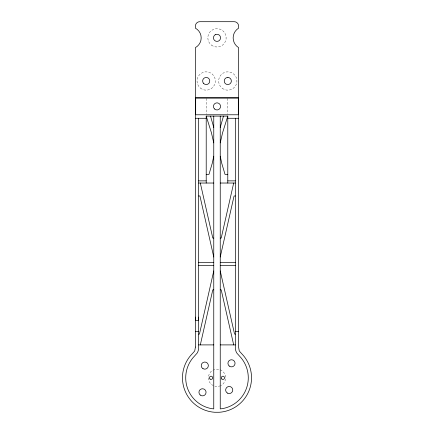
<?xml version="1.0" encoding="UTF-8"?>
<svg xmlns="http://www.w3.org/2000/svg" width="434" height="434" viewBox="0 0 434 434"><rect width="100%" height="100%" fill="white"/><g stroke="black" fill="none" stroke-linecap="round" stroke-linejoin="round"><path stroke-width="0.33" stroke-dasharray="2.17 1.63" d="M227.79 98.431L227.79 114.158M206.21 98.431L206.21 114.158M220.141 369.768A8.631 8.631 0 0 1 220.977 385.473M220.467 385.717A8.631 8.631 0 0 1 214.938 386.195M213.344 385.631A8.631 8.631 0 0 1 219.061 369.426M200.345 88.053A9.174 9.174 0 0 0 215.248 82.552A9.174 9.174 0 0 0 203.031 72.391A9.174 9.174 0 0 0 200.345 88.053M222.262 88.314A9.174 9.174 0 0 0 236.893 82.129A9.174 9.174 0 0 0 224.221 72.549A9.174 9.174 0 0 0 222.262 88.314M211.38 45.082A9.174 9.174 0 0 0 226.087 39.076A9.174 9.174 0 0 0 213.533 29.344A9.174 9.174 0 0 0 211.38 45.082"/><path stroke-width="0.65" d="M195.419 317.097L195.419 320.476L198.653 320.476L198.653 317.097M220.239 142.889L222.588 132.717L227.79 116.122L206.21 116.122L206.21 183.029M213.761 156.186L212.286 163.168L208.976 174.397L206.21 174.397M213.761 270.924L199.439 334.109L198.653 334.109M233.687 183.029L221.21 238.065L220.239 238.065M200.313 344.9L212.79 289.863L213.761 289.863M220.239 257.004L234.067 195.978L235.347 195.978M220.239 127.433L223.477 116.122M195.419 97.78L238.581 97.78M195.419 118.281L206.21 118.281M227.79 118.281L238.581 118.281M227.79 174.397L225.024 174.397L221.714 163.168L220.239 156.186M198.653 180.869L206.21 180.869M227.79 180.869L235.347 180.869M198.653 183.029L213.761 183.029M220.239 183.029L235.347 183.029M198.653 195.978L199.933 195.978L213.761 257.004M213.761 238.065L212.79 238.065L200.313 183.029M198.653 262.348L213.761 262.348M220.239 262.348L235.347 262.348M198.653 265.581L213.761 265.581M220.239 265.581L235.347 265.581M213.382 272.595L213.761 272.595M220.239 289.863L221.21 289.863L233.687 344.9M195.419 331.571L198.653 331.571M235.347 331.571L238.581 331.571M235.347 334.109L234.561 334.109L220.239 270.924M198.653 344.9L213.761 344.9M220.239 344.9L235.347 344.9M206.21 116.122L211.412 132.717L213.761 142.889M210.523 116.122L213.761 127.433M235.347 118.281L235.347 349.213L236.02 351.377A8.87 8.87 0 0 0 236.975 353.249L241.038 357.784A31.291 31.291 0 0 1 222.327 408.644L220.239 408.893L220.239 116.122M227.79 116.122L227.79 183.029M213.761 116.122L213.761 408.893L211.673 408.644A31.291 31.291 0 0 1 192.962 357.784L197.025 353.249A8.87 8.87 0 0 0 197.98 351.377L198.653 349.213L198.653 118.281M195.419 347.059L194.806 350.585A5.631 5.631 0 0 1 194.329 351.448L190.472 355.706A34.53 34.53 0 0 0 214.711 412.267L219.289 412.267A34.53 34.53 0 0 0 243.528 355.706L239.671 351.448A5.631 5.631 0 0 1 239.194 350.585L238.581 347.059L238.581 47.599A11.398 11.398 0 0 1 238.581 28.177L238.581 26.018A4.318 4.318 0 0 0 234.268 21.7L199.732 21.7A4.318 4.318 0 0 0 195.419 26.018L195.419 28.177A11.062 11.062 0 0 1 195.419 47.599L195.419 347.059M215.221 34.747L214.483 35.317A3.559 3.559 0 0 0 215.779 41.181A3.559 3.559 0 0 0 220.548 37.525A3.559 3.559 0 0 0 215.221 34.747M227.899 77.436L226.971 77.534A3.559 3.559 0 0 0 224.996 83.203A3.559 3.559 0 0 0 230.975 82.601A3.559 3.559 0 0 0 227.899 77.436M238.315 98.046L195.685 98.046L195.685 114.777L238.315 114.777L238.315 98.046M203.692 83.518A3.559 3.559 0 0 0 209.649 81.918A3.559 3.559 0 0 0 205.287 77.556A3.559 3.559 0 0 0 203.692 83.518M214.483 108.929A3.559 3.559 0 0 0 220.439 107.334A3.559 3.559 0 0 0 216.078 102.972A3.559 3.559 0 0 0 214.483 108.929M229.223 366.052A3.559 3.559 0 0 0 235.006 363.914A3.559 3.559 0 0 0 230.264 359.976A3.559 3.559 0 0 0 229.223 366.052M202.987 368.672A3.559 3.559 0 0 0 208.353 365.629A3.559 3.559 0 0 0 203.036 362.504A3.559 3.559 0 0 0 202.987 368.672M200.204 395.032A3.559 3.559 0 0 0 206.009 392.938A3.559 3.559 0 0 0 201.295 388.962A3.559 3.559 0 0 0 200.204 395.032M227.405 393.09A3.559 3.559 0 0 0 232.77 390.052A3.559 3.559 0 0 0 227.454 386.922A3.559 3.559 0 0 0 227.405 393.09M210.056 379.077A1.617 1.617 0 0 0 212.665 378.052A1.617 1.617 0 0 0 210.474 376.305A1.617 1.617 0 0 0 210.056 379.077M221.866 379.028A1.617 1.617 0 0 0 224.524 378.133A1.617 1.617 0 0 0 222.42 376.278A1.617 1.617 0 0 0 221.866 379.028"/></g></svg>
